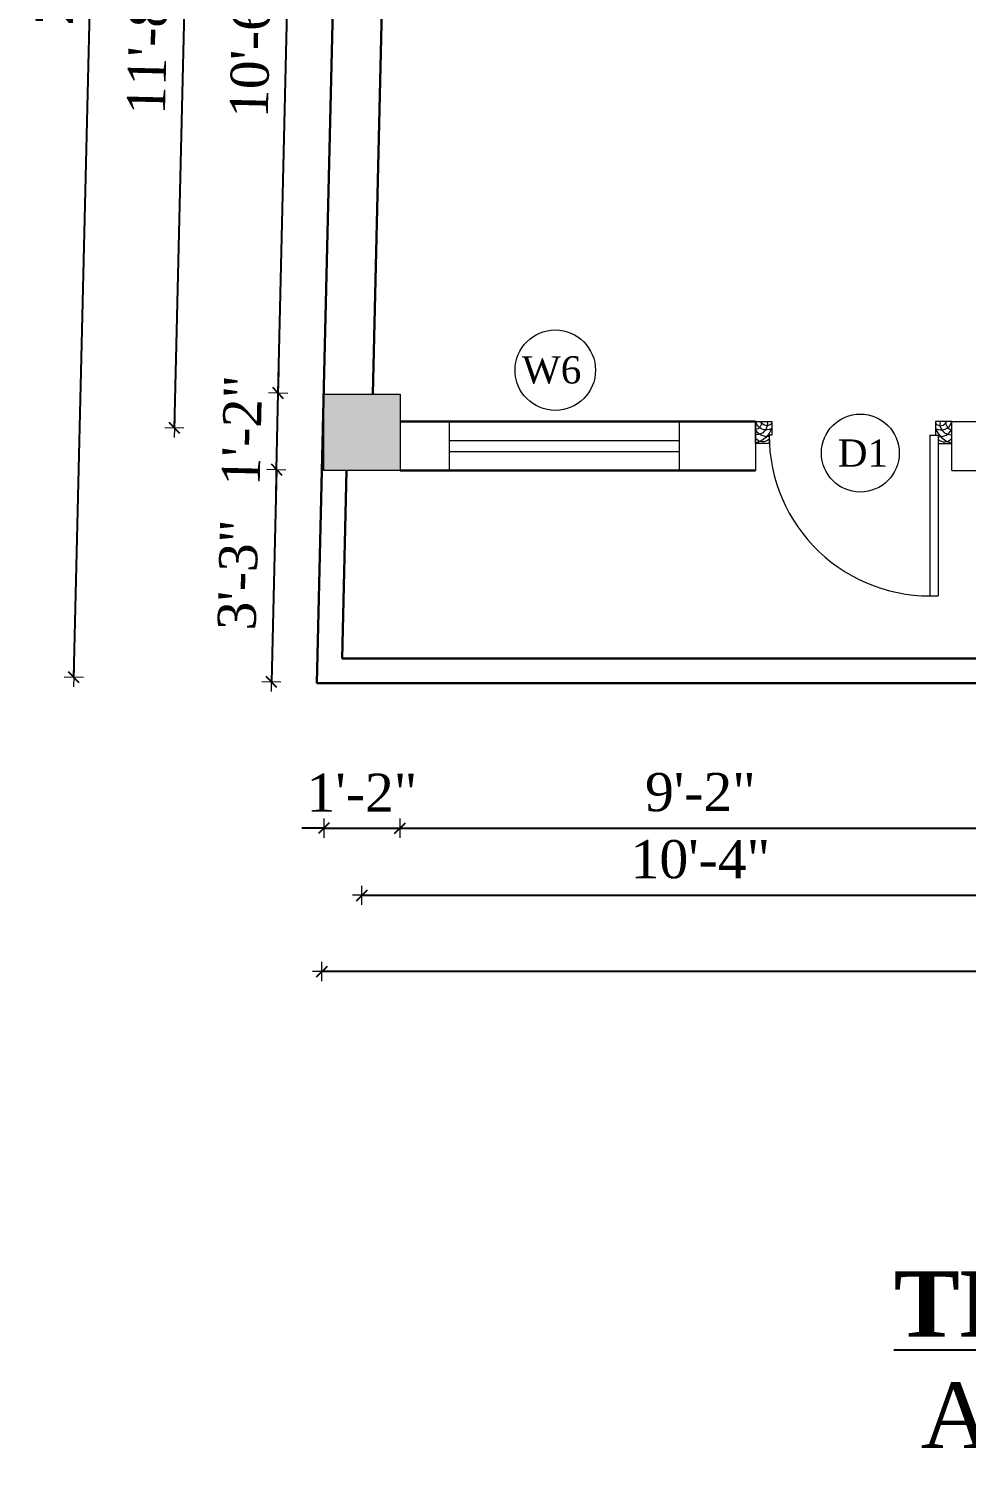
# Model space of a CAD drawing. Header units: inches. Extents: x 151827 to 346502, y -56182 to -23217.
# Drawn here: x 157370.4 to 157542.4, y -31490.4 to -31226.1 of the extents above; entities that cross this region are included whole.
import ezdxf

# ---------------------------------------------------------------- set-up
doc = ezdxf.new("R2010")
doc.units = ezdxf.units.IN
doc.header["$LTSCALE"] = 5
doc.header["$MEASUREMENT"] = 0
for name, color, linetype, lineweight in [('A-WALL', 7, 'Continuous', 9), ('Dimension', 7, 'Continuous', 18), ('DOOR', 62, 'Continuous', 0), ('Dw', 2, 'Continuous', 18)]:
    doc.layers.add(name, color=color, linetype=linetype, lineweight=lineweight)
doc.layers.add('dim line', color=7, linetype='Continuous', lineweight=15, true_color=0xfab2b2)
doc.layers.add('TEXT', color=6, linetype='Continuous')
doc.layers.add('WALL', color=7, linetype='Continuous')
doc.styles.add('ordinary', font='times.ttf')
doc.dimstyles.new('Copy of 96', dxfattribs={"dimtxt": 7, "dimasz": 4, "dimexe": 0.5, "dimexo": 0.5, "dimgap": 3, "dimtad": 1, "dimdec": 1, "dimzin": 11, "dimdsep": 46, "dimlunit": 4, "dimtxsty": 'ordinary', "dimblk": 'OBLIQUE', "dimcen": 0.09, "dimse1": 1, "dimse2": 1, "dimclrt": 6, "dimazin": 0, "dimtfac": 1, "dimtdec": 1, "dimtix": 1, "dimtmove": 2, "dimatfit": 3, "dimldrblk": 'leader', "dimfxl": 0.5, "dimfxlon": 1, "dimtolj": 1, "dimtzin": 0, "dimarcsym": 0})

# ---------------------------------------------------------------- blocks, each defined once
blk = doc.blocks.new('A$C27B36B59')
at = {"layer": 'DOOR'}
for p, q in [((0, 4), (0, 0)), ((2.5, 4), (0, 4)), ((2.5, 2.5), (2.5, 4)), ((0, 0), (3, 0)), ((3, 2.5), (2.5, 2.5)), ((3, 0), (3, 2.5))]:
    blk.add_line(p, q, dxfattribs=at)
for centre, radius, start, end in [((-1.4, -0.54), 4.75, 22.1411, 72.838), ((1.34, 2.09), 1.64, 45.138, 144.8948), ((2.21, 0.3), 2.49, 83.3149, 152.658), ((0.13, 0.37), 2.05, 349.4875, 93.6805), ((1.96, -0.47), 2.01, 58.7447, 166.495), ((-0.06, 0.32), 1.13, 343.542, 86.947), ((2.08, -0.4), 1.17, 38.2816, 160.1519)]:
    blk.add_arc(centre, radius, start, end, dxfattribs=at)
blk = doc.blocks.new('D2')
at = {"layer": 'DOOR'}
for p, q in [((74473.95, 24047.59), (74473.95, 24018.09)), ((74473.95, 24047.59), (74475.45, 24047.59)), ((74475.45, 24047.59), (74475.45, 24018.13))]:
    blk.add_line(p, q, dxfattribs=at)
blk.add_arc((74473.95, 24047.59), 29.5, 180, 272.9146, dxfattribs=at)
at = {"layer": 'DOOR', "xscale": -1, "rotation": 180}
blk.add_blockref('A$C27B36B59', (74441.95, 24050.09), dxfattribs=at)
at = {"layer": 'DOOR', "rotation": 180}
blk.add_blockref('A$C27B36B59', (74477.95, 24050.09), dxfattribs=at)
blk = doc.blocks.new('oblique')
at = {"color": 0, "lineweight": -2}
blk.add_line((0.25, 0.25), (-0.25, -0.25), dxfattribs=at)
at = {"layer": 'dim line', "lineweight": 9}
for p, q in [((-0.4375, 0), (0.4375, 0)), ((0, 0.4375), (0, -0.4375))]:
    blk.add_line(p, q, dxfattribs=at)
blk = doc.blocks.new('*D1776')
at = {"layer": 'A-WALL', "color": 0, "lineweight": -2, "ltscale": 50, "transparency": 16777216}
for p, q in [((157424.5, -31372.77), (157420.5, -31372.77)), ((157424.5, -31372.77), (157438.5, -31372.77)), ((157438.5, -31372.77), (157442.5, -31372.77))]:
    blk.add_line(p, q, dxfattribs=at)
at = {"layer": 'Defpoints', "color": 0, "ltscale": 50, "transparency": 16777216}
for p in [(157424.5, -31307.16), (157438.5, -31307.16), (157438.5, -31372.77)]:
    blk.add_point(p, dxfattribs=at)
at = {"layer": 'A-WALL', "color": 0, "lineweight": -2, "ltscale": 50, "transparency": 16777216, "xscale": 4, "yscale": 4, "zscale": 4}
blk.add_blockref('oblique', (157424.5, -31372.77), dxfattribs=at)
at = {"layer": 'A-WALL', "color": 0, "lineweight": -2, "ltscale": 50, "transparency": 16777216, "xscale": 4, "yscale": 4, "zscale": 4, "rotation": 180}
blk.add_blockref('oblique', (157438.5, -31372.77), dxfattribs=at)
at = {"layer": 'A-WALL', "color": 6, "ltscale": 50, "transparency": 16777216, "insert": (157431.5, -31366.27), "char_height": 7, "attachment_point": 5, "style": 'ordinary'}
blk.add_mtext('\\A1;1\'-2"', dxfattribs=at)
blk = doc.blocks.new('_OBLIQUE')
at = {"color": 0, "linetype": 'ByBlock'}
blk.add_line((-0.5, -0.5), (0.5, 0.5), dxfattribs=at)
blk = doc.blocks.new('leader')
at = {"layer": 'Dimension'}
for p, q in [((0, -4.328), (0, 4.328)), ((-4.424, 0), (4.424, 0))]:
    blk.add_line(p, q, dxfattribs=at)
blk = doc.blocks.new('*D1777')
at = {"layer": 'A-WALL', "color": 0, "lineweight": -2, "ltscale": 5, "transparency": 16777216}
blk.add_line((157438.5, -31372.77), (157548.71, -31372.77), dxfattribs=at)
at = {"layer": 'Defpoints', "color": 0, "ltscale": 5, "transparency": 16777216}
for p in [(157438.5, -31307.16), (157548.71, -31307.16), (157548.71, -31372.77)]:
    blk.add_point(p, dxfattribs=at)
at = {"layer": 'A-WALL', "color": 0, "lineweight": -2, "ltscale": 5, "transparency": 16777216, "xscale": 4, "yscale": 4, "zscale": 4, "rotation": 180}
blk.add_blockref('oblique', (157438.5, -31372.77), dxfattribs=at)
at = {"layer": 'A-WALL', "color": 0, "lineweight": -2, "ltscale": 5, "transparency": 16777216, "xscale": 4, "yscale": 4, "zscale": 4}
blk.add_blockref('oblique', (157548.71, -31372.77), dxfattribs=at)
at = {"layer": 'A-WALL', "color": 6, "ltscale": 5, "transparency": 16777216, "insert": (157493.6, -31366.2), "char_height": 7, "attachment_point": 5, "style": 'ordinary'}
blk.add_mtext('\\A1;9\'-2"', dxfattribs=at)
blk = doc.blocks.new('*D1786')
at = {"layer": 'A-WALL', "color": 0, "lineweight": -2, "ltscale": 5, "transparency": 16777216}
blk.add_line((157431.5, -31385.08), (157555.71, -31385.08), dxfattribs=at)
at = {"layer": 'Defpoints', "color": 0, "ltscale": 5, "transparency": 16777216}
for p in [(157431.5, -31300.16), (157555.71, -31300.16), (157555.71, -31385.08)]:
    blk.add_point(p, dxfattribs=at)
at = {"layer": 'A-WALL', "color": 0, "lineweight": -2, "ltscale": 5, "transparency": 16777216, "xscale": 4, "yscale": 4, "zscale": 4, "rotation": 180}
blk.add_blockref('oblique', (157431.5, -31385.08), dxfattribs=at)
at = {"layer": 'A-WALL', "color": 0, "lineweight": -2, "ltscale": 5, "transparency": 16777216, "xscale": 4, "yscale": 4, "zscale": 4}
blk.add_blockref('oblique', (157555.71, -31385.08), dxfattribs=at)
at = {"layer": 'A-WALL', "color": 6, "ltscale": 5, "transparency": 16777216, "insert": (157493.6, -31378.52), "char_height": 7, "attachment_point": 5, "style": 'ordinary'}
blk.add_mtext('\\A1;10\'-4"', dxfattribs=at)
blk = doc.blocks.new('*D1790')
at = {"layer": 'A-WALL', "color": 0, "lineweight": -2, "ltscale": 5, "transparency": 16777216}
blk.add_line((157790.96, -31399.07), (157424.17, -31399.07), dxfattribs=at)
at = {"layer": 'Defpoints', "color": 0, "ltscale": 5, "transparency": 16777216}
for p in [(157424.17, -31307.16), (157790.96, -31307.16), (157424.17, -31399.07)]:
    blk.add_point(p, dxfattribs=at)
at = {"layer": 'A-WALL', "color": 0, "lineweight": -2, "ltscale": 5, "transparency": 16777216, "xscale": 4, "yscale": 4, "zscale": 4, "rotation": 180}
blk.add_blockref('oblique', (157424.17, -31399.07), dxfattribs=at)
at = {"layer": 'A-WALL', "color": 0, "lineweight": -2, "ltscale": 5, "transparency": 16777216, "xscale": 4, "yscale": 4, "zscale": 4}
blk.add_blockref('oblique', (157790.96, -31399.07), dxfattribs=at)
at = {"layer": 'A-WALL', "color": 6, "ltscale": 5, "transparency": 16777216, "insert": (157607.56, -31392.5), "char_height": 7, "attachment_point": 5, "style": 'ordinary'}
blk.add_mtext('\\A1;30\'-7"', dxfattribs=at)
blk = doc.blocks.new('*D1797')
at = {"layer": 'A-WALL', "color": 0, "lineweight": -2, "ltscale": 50, "transparency": 16777216}
for p, q in [((157416.13, -31292.96), (157416.23, -31288.96)), ((157415.8, -31306.96), (157416.13, -31292.96)), ((157415.8, -31306.96), (157415.71, -31310.96))]:
    blk.add_line(p, q, dxfattribs=at)
at = {"layer": 'Defpoints', "color": 0, "ltscale": 50, "transparency": 16777216}
for p in [(157416.13, -31292.96), (157424.5, -31293.16), (157424.17, -31307.16)]:
    blk.add_point(p, dxfattribs=at)
at = {"layer": 'A-WALL', "color": 0, "lineweight": -2, "ltscale": 50, "transparency": 16777216, "xscale": 4, "yscale": 4, "zscale": 4}
for p, rotation in [((157416.13, -31292.96), 268.6423816929436), ((157415.8, -31306.96), 88.64238169294363)]:
    blk.add_blockref('oblique', p, dxfattribs=dict(at, rotation=rotation))
at = {"layer": 'A-WALL', "color": 6, "ltscale": 50, "transparency": 16777216, "insert": (157409.47, -31299.81), "char_height": 7, "attachment_point": 5, "rotation": 88.6424, "style": 'ordinary'}
blk.add_mtext('\\A1;1\'-2"', dxfattribs=at)
blk = doc.blocks.new('*D1798')
at = {"layer": 'A-WALL', "color": 0, "lineweight": -2, "ltscale": 5, "transparency": 16777216}
blk.add_line((157416.13, -31292.96), (157419.13, -31166.67), dxfattribs=at)
at = {"layer": 'Defpoints', "color": 0, "ltscale": 5, "transparency": 16777216}
for p in [(157419.13, -31166.67), (157427.82, -31166.88), (157424.5, -31293.16)]:
    blk.add_point(p, dxfattribs=at)
at = {"layer": 'A-WALL', "color": 0, "lineweight": -2, "ltscale": 5, "transparency": 16777216, "xscale": 4, "yscale": 4, "zscale": 4}
for p, rotation in [((157419.13, -31166.67), 88.64238169298181), ((157416.13, -31292.96), 268.6423816929818)]:
    blk.add_blockref('oblique', p, dxfattribs=dict(at, rotation=rotation))
at = {"layer": 'A-WALL', "color": 6, "ltscale": 5, "transparency": 16777216, "insert": (157411.07, -31229.66), "char_height": 7, "attachment_point": 5, "rotation": 88.6424, "style": 'ordinary'}
blk.add_mtext('\\A1;10\'-6"', dxfattribs=at)
blk = doc.blocks.new('*D1793')
at = {"layer": 'A-WALL', "color": 0, "lineweight": -2, "ltscale": 5, "transparency": 16777216}
blk.add_line((157397.1, -31299.35), (157400.42, -31159.06), dxfattribs=at)
at = {"layer": 'Defpoints', "color": 0, "ltscale": 5, "transparency": 16777216}
for p in [(157400.42, -31159.06), (157434.82, -31159.88), (157431.5, -31300.16)]:
    blk.add_point(p, dxfattribs=at)
at = {"layer": 'A-WALL', "color": 0, "lineweight": -2, "ltscale": 5, "transparency": 16777216, "xscale": 4, "yscale": 4, "zscale": 4}
for p, rotation in [((157400.42, -31159.06), 88.64238169299772), ((157397.1, -31299.35), 268.6423816929977)]:
    blk.add_blockref('oblique', p, dxfattribs=dict(at, rotation=rotation))
at = {"layer": 'A-WALL', "color": 6, "ltscale": 5, "transparency": 16777216, "insert": (157392.2, -31229.05), "char_height": 7, "attachment_point": 5, "rotation": 88.6424, "style": 'ordinary'}
blk.add_mtext('\\A1;11\'-8"', dxfattribs=at)
blk = doc.blocks.new('*D1800')
at = {"layer": 'A-WALL', "color": 0, "lineweight": -2, "ltscale": 5, "transparency": 16777216}
blk.add_line((157415.8, -31306.96), (157414.88, -31345.96), dxfattribs=at)
at = {"layer": 'Defpoints', "color": 0, "ltscale": 5, "transparency": 16777216}
for p in [(157424.17, -31307.16), (157414.88, -31345.96), (157423.24, -31346.16)]:
    blk.add_point(p, dxfattribs=at)
at = {"layer": 'A-WALL', "color": 0, "lineweight": -2, "ltscale": 5, "transparency": 16777216, "xscale": 4, "yscale": 4, "zscale": 4}
for p, rotation in [((157415.8, -31306.96), 88.64238169298183), ((157414.88, -31345.96), 268.6423816929818)]:
    blk.add_blockref('oblique', p, dxfattribs=dict(at, rotation=rotation))
at = {"layer": 'A-WALL', "color": 6, "ltscale": 5, "transparency": 16777216, "insert": (157408.78, -31326.31), "char_height": 7, "attachment_point": 5, "rotation": 88.6424, "style": 'ordinary'}
blk.add_mtext('\\A1;3\'-3"', dxfattribs=at)
blk = doc.blocks.new('*D1796')
at = {"layer": 'A-WALL', "color": 0, "lineweight": -2, "ltscale": 5, "transparency": 16777216}
blk.add_line((157378.64, -31345.1), (157384.92, -31080.44), dxfattribs=at)
at = {"layer": 'Defpoints', "color": 0, "ltscale": 5, "transparency": 16777216}
for p in [(157384.92, -31080.44), (157429.52, -31081.5), (157423.24, -31346.16)]:
    blk.add_point(p, dxfattribs=at)
at = {"layer": 'A-WALL', "color": 0, "lineweight": -2, "ltscale": 5, "transparency": 16777216, "xscale": 4, "yscale": 4, "zscale": 4}
for p, rotation in [((157384.92, -31080.44), 88.64238169298181), ((157378.64, -31345.1), 268.6423816929818)]:
    blk.add_blockref('oblique', p, dxfattribs=dict(at, rotation=rotation))
at = {"layer": 'A-WALL', "color": 6, "ltscale": 5, "transparency": 16777216, "insert": (157375.28, -31212.62), "char_height": 7, "attachment_point": 5, "rotation": 88.6424, "style": 'ordinary'}
blk.add_mtext('\\A1;22\'-1"', dxfattribs=at)

msp = doc.modelspace()

# ---------------------------------------------------------------- hatches: boundary and pattern name
at = {"layer": 'WALL', "linetype": 'ByBlock', "ltscale": 5, "true_color": 0xf8991e}
h = msp.add_hatch(color=30, dxfattribs=at)
h.dxf.hatch_style = 1
h.paths.add_polyline_path([(157424.5, -31293.16), (157424.5, -31307.16), (157438.5, -31307.16), (157438.5, -31293.16)])

# ---------------------------------------------------------------- linework, layer by layer
at = {"layer": 'A-WALL', "lineweight": 30}
for p, q in [((157427.82, -31152.88, -72.71), (157424.17, -31307.16, -72.71)), ((157436.49, -31166.88, -72.71), (157433.5, -31293.16, -72.71)), ((157503.71, -31298.16, -72.71), (157438.5, -31298.16, -72.71)), ((157424.17, -31307.16, -72.71), (157423.24, -31346.16, -72.71)), ((157428.67, -31307.16, -72.71), (157427.85, -31341.66, -72.71)), ((157503.71, -31307.16, -72.71), (157438.5, -31307.16, -72.71)), ((157558.21, -31341.66, -72.71), (157427.85, -31341.66, -72.71)), ((157562.71, -31346.16, -72.71), (157423.24, -31346.16, -72.71))]:
    msp.add_line(p, q, dxfattribs=at)
at = {"layer": 'A-WALL', "ltscale": 5}
for p, q in [((157447.5, -31298.16, -72.71), (157447.5, -31307.16, -72.71)), ((157489.71, -31298.16, -72.71), (157489.71, -31307.16, -72.71)), ((157503.71, -31298.16, -72.71), (157503.71, -31307.16, -72.71)), ((157539.71, -31298.16, -72.71), (157548.71, -31298.16, -72.71)), ((157539.71, -31307.16, -72.71), (157539.71, -31298.16, -72.71)), ((157424.5, -31307.16, -72.71), (157424.17, -31307.16, -72.71)), ((157539.71, -31307.16, -72.71), (157548.71, -31307.16, -72.71))]:
    msp.add_line(p, q, dxfattribs=at)
at = {"layer": 'A-WALL', "ltscale": 5, "elevation": -72.71}
msp.add_lwpolyline([(157424.5, -31293.16), (157438.5, -31293.16), (157438.5, -31307.16), (157424.5, -31307.16)], close=True, dxfattribs=at)
at = {"layer": 'A-WALL', "ltscale": 5}
for centre, radius in [((157466.97, -31288.74, -72.71), 7.38), ((157522.94, -31303.95, -72.71), 7.15)]:
    msp.add_circle(centre, radius, dxfattribs=at)
at = {"layer": 'Dw', "color": 3}
for p, q in [((157447.5, -31301.66, -72.71), (157489.71, -31301.66, -72.71)), ((157447.5, -31303.66, -72.71), (157489.71, -31303.66, -72.71))]:
    msp.add_line(p, q, dxfattribs=at)

# ---------------------------------------------------------------- block references
at = {"layer": 'WALL', "color": 2, "linetype": 'ByBlock'}
msp.add_blockref('D2', (83061.76, -55348.25, -72.71), dxfattribs=at)

# ---------------------------------------------------------------- texts
at = {"layer": 'TEXT', "style": 'ordinary'}
for s, p in [('W6', (157460.85, -31291.18, -72.71)), ('D1', (157518.81, -31306.44, -72.71))]:
    msp.add_text(s, height=5, dxfattribs=at).set_placement(p)
at = {"layer": 'TEXT', "char_height": 12, "width": 219.8151, "attachment_point": 8, "style": 'ordinary'}
for s, insert in [('{\\fTimes New Roman|b1|i0|c0|p18;\\LTHIRD FLOOR PLAN}', (157620.22, -31466.28, -72.71)), ('AREA = 319.56 sq. ft.', (157615.92, -31490.4, -72.71))]:
    msp.add_mtext(s, dxfattribs=dict(at, insert=insert))

# ---------------------------------------------------------------- dimensions: what is measured, and where the dimension line sits
at = {"layer": 'A-WALL', "ltscale": 5}
for base, p1, p2, picture, middle in [((157384.92, -31080.44, -72.71), (157423.24, -31346.16, -72.71), (157429.52, -31081.5, -72.71), '*D1796', (157375.28, -31212.62, -72.71)), ((157419.13, -31166.67, -72.71), (157424.5, -31293.16, -72.71), (157427.82, -31166.88, -72.71), '*D1798', (157411.07, -31229.66, -72.71)), ((157414.88, -31345.96, -72.71), (157424.17, -31307.16, -72.71), (157423.24, -31346.16, -72.71), '*D1800', (157408.78, -31326.31, -72.71))]:
    dim = msp.add_linear_dim(base=base, p1=p1, p2=p2, angle=268.6424, dimstyle='Copy of 96', override={"dimdec": 0, "dimblk": 'oblique', "dimtdec": 0, "dimarcsym": 1}, dxfattribs=at)
    dim.commit()
    dim.dimension.update_dxf_attribs({"geometry": picture, "text_midpoint": middle})
dim = msp.add_aligned_dim(p1=(157431.5, -31300.16, -72.71), p2=(157434.82, -31159.88, -72.71), distance=34.41, dimstyle='Copy of 96', override={"dimdec": 0, "dimblk": 'oblique', "dimtdec": 0, "dimarcsym": 1}, dxfattribs=at)
dim.commit()
dim.dimension.update_dxf_attribs({"geometry": '*D1793', "text_midpoint": (157392.2, -31229.05, -72.71)})
at = {"layer": 'A-WALL', "ltscale": 50}
dim = msp.add_aligned_dim(p1=(157424.17, -31307.16, -72.71), p2=(157424.5, -31293.16, -72.71), distance=8.37, dimstyle='Copy of 96', override={"dimdec": 0, "dimblk": 'oblique', "dimtdec": 0, "dimarcsym": 1}, dxfattribs=at)
dim.commit()
dim.dimension.update_dxf_attribs({"geometry": '*D1797', "text_midpoint": (157409.47, -31299.81, -72.71)})
at = {"layer": 'A-WALL', "ltscale": 5}
for base, p1, p2, picture, middle in [((157555.71, -31385.08, -72.71), (157431.5, -31300.16, -72.71), (157555.71, -31300.16, -72.71), '*D1786', (157493.6, -31378.52, -72.71)), ((157424.17, -31399.07, -72.71), (157790.96, -31307.16, -72.71), (157424.17, -31307.16, -72.71), '*D1790', (157607.56, -31392.5, -72.71)), ((157548.71, -31372.77, -72.71), (157438.5, -31307.16, -72.71), (157548.71, -31307.16, -72.71), '*D1777', (157493.6, -31366.2, -72.71))]:
    dim = msp.add_linear_dim(base=base, p1=p1, p2=p2, dimstyle='Copy of 96', override={"dimdec": 0, "dimblk": 'oblique', "dimtdec": 0, "dimarcsym": 1}, dxfattribs=at)
    dim.commit()
    dim.dimension.update_dxf_attribs({"geometry": picture, "text_midpoint": middle})
at = {"layer": 'A-WALL', "ltscale": 50}
dim = msp.add_linear_dim(base=(157438.5, -31372.77, -72.71), p1=(157424.5, -31307.16, -72.71), p2=(157438.5, -31307.16, -72.71), dimstyle='Copy of 96', override={"dimdec": 0, "dimblk": 'oblique', "dimtdec": 0, "dimarcsym": 1}, dxfattribs=at)
dim.commit()
dim.dimension.update_dxf_attribs({"geometry": '*D1776', "text_midpoint": (157431.5, -31366.27, -72.71)})

doc.saveas('drawing.dxf')
